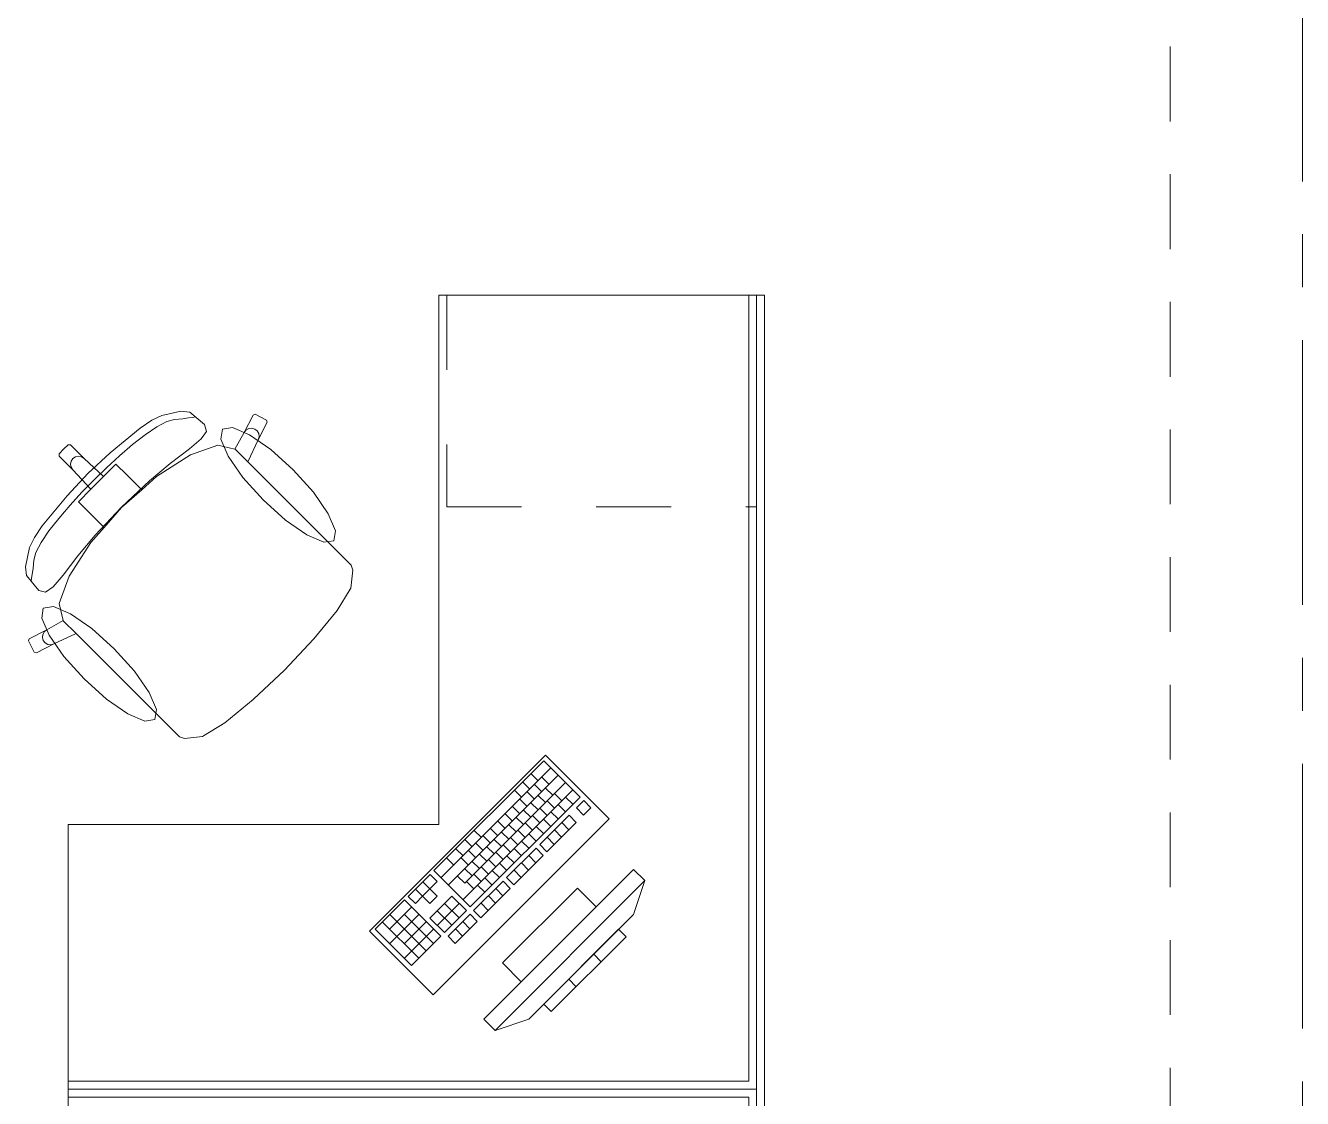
# Model space of a CAD drawing. Header units: inches. Extents: x -38 to 5698, y -33 to 92.
# Drawn here: x 219.909 to 222.32, y 10.918 to 12.944 of the extents above; entities that cross this region are included whole.
import ezdxf

# ---------------------------------------------------------------- set-up
doc = ezdxf.new("R2010")
doc.units = ezdxf.units.IN
doc.header["$MEASUREMENT"] = 0
for name, pattern in [('Hidden Line', [0.195611, 0.141111, -0.0545]), ('Punto & Raya', [0.65, 0.5, -0.075, 0, -0.075]), ('Rayas', [0.282222, 0.141111, -0.141111])]:
    doc.linetypes.add(name, pattern=pattern)
for name, color, linetype in [('02 _ ARQ _ ALB _ Ejes Generales', 7, 'Continuous'), ('08 _ STR _ EXT _ 09 Vigas', 7, 'Continuous'), ('Interior - Mobiliario', 7, 'Continuous')]:
    doc.layers.add(name, color=color, linetype=linetype)

msp = doc.modelspace()

# ---------------------------------------------------------------- linework, layer by layer
at = {"layer": '02 _ ARQ _ ALB _ Ejes Generales', "color": 252, "linetype": 'Punto & Raya', "lineweight": 13}
msp.add_line((222.32, 3.05), (222.32, 44.9), dxfattribs=at)
at = {"layer": '08 _ STR _ EXT _ 09 Vigas', "color": 251, "linetype": 'Hidden Line', "lineweight": 13}
msp.add_line((222.07, 7.7), (222.07, 16.9), dxfattribs=at)
at = {"layer": 'Interior - Mobiliario', "color": 175, "linetype": 'Rayas', "lineweight": 13}
for p, q in [((220.7045, 12.4353), (220.7045, 12.0353)), ((220.7045, 12.0353), (221.2895, 12.0353))]:
    msp.add_line(p, q, dxfattribs=at)
at = {"layer": 'Interior - Mobiliario', "color": 175, "linetype": 'Continuous', "lineweight": 13}
for p, q in [((221.2745, 12.4353), (221.3045, 12.4353)), ((221.2745, 10.9503), (221.2745, 12.4353)), ((221.3045, 12.4353), (221.3045, 10.9503)), ((220.1665, 12.2079), (220.1473, 12.199)), ((220.2026, 12.2157), (220.1665, 12.2079)), ((220.1757, 12.1963), (220.1905, 12.2002)), ((220.1905, 12.2002), (220.2059, 12.2014)), ((220.2194, 12.2138), (220.2026, 12.2157)), ((220.2059, 12.2014), (220.2167, 12.2034)), ((220.2167, 12.2034), (220.2247, 12.2042)), ((220.2473, 12.1906), (220.2194, 12.2138)), ((220.2247, 12.2042), (220.2292, 12.205)), ((220.3386, 12.2086), (220.3217, 12.1755)), ((220.3427, 12.21), (220.3386, 12.2086)), ((220.3641, 12.1992), (220.3427, 12.21)), ((220.3654, 12.1951), (220.3641, 12.1992)), ((220.1256, 12.1841), (220.0689, 12.1372)), ((220.1473, 12.199), (220.1256, 12.1841)), ((220.1351, 12.1715), (220.1569, 12.1863)), ((220.1569, 12.1863), (220.1757, 12.1963)), ((220.2407, 12.1634), (220.2507, 12.1777)), ((220.2507, 12.1777), (220.2473, 12.1906)), ((220.3217, 12.1755), (220.3043, 12.1445)), ((220.3253, 12.1802), (220.3217, 12.1755)), ((220.3304, 12.183), (220.3253, 12.1802)), ((220.3363, 12.1838), (220.3304, 12.183)), ((220.3419, 12.1822), (220.3363, 12.1838)), ((220.3465, 12.1786), (220.3419, 12.1822)), ((220.3493, 12.1735), (220.3465, 12.1786)), ((220.3484, 12.162), (220.3654, 12.1951)), ((219.9894, 12.1525), (219.9809, 12.1439)), ((219.9937, 12.1525), (219.9894, 12.1525)), ((220.0198, 12.1264), (219.9937, 12.1525)), ((220.0865, 12.1317), (220.1113, 12.1529)), ((220.1113, 12.1529), (220.1351, 12.1715)), ((220.2184, 12.1448), (220.2407, 12.1634)), ((220.2724, 12.152), (220.2204, 12.1336)), ((220.3043, 12.1445), (220.2724, 12.152)), ((220.3288, 12.1203), (220.3484, 12.162)), ((220.3484, 12.162), (220.35, 12.1677)), ((220.35, 12.1677), (220.3493, 12.1735)), ((219.9723, 12.1311), (219.9724, 12.1354)), ((219.9984, 12.105), (219.9723, 12.1311)), ((219.9724, 12.1354), (219.9809, 12.1439)), ((220.0034, 12.1296), (219.9985, 12.1263)), ((220.0092, 12.1307), (220.0034, 12.1296)), ((220.0149, 12.1296), (220.0092, 12.1307)), ((220.0198, 12.1264), (220.0149, 12.1296)), ((220.0689, 12.1372), (220.0267, 12.0981)), ((220.0619, 12.1092), (220.0865, 12.1317)), ((220.2204, 12.1336), (220.1566, 12.0923)), ((220.1822, 12.1169), (220.2184, 12.1448)), ((220.3046, 12.1445), (220.3043, 12.1445)), ((220.3046, 12.1445), (220.3288, 12.1203)), ((219.9941, 12.1156), (219.9952, 12.1214)), ((219.9952, 12.1099), (219.9941, 12.1156)), ((219.9952, 12.1214), (219.9985, 12.1263)), ((219.9984, 12.105), (219.9952, 12.1099)), ((220.0324, 12.0685), (219.9984, 12.105)), ((220.0563, 12.0924), (220.0198, 12.1264)), ((220.0384, 12.0864), (220.0619, 12.1092)), ((220.0799, 12.116), (220.0563, 12.0924)), ((220.1011, 12.0949), (220.0799, 12.116)), ((220.1429, 12.0841), (220.1822, 12.1169)), ((220.4766, 11.9724), (220.3288, 12.1203)), ((219.9876, 12.0559), (220.0267, 12.0981)), ((220.0384, 12.0864), (220.0156, 12.0629)), ((220.0324, 12.0685), (220.0444, 12.0805)), ((220.0563, 12.0924), (220.0444, 12.0805)), ((220.0901, 12.0347), (220.1429, 12.0841)), ((220.1285, 12.0675), (220.1011, 12.0949)), ((220.1566, 12.0923), (220.1285, 12.0675)), ((219.9407, 11.9992), (219.9876, 12.0559)), ((220.0156, 12.0629), (219.9931, 12.0383)), ((220.0088, 12.0449), (220.0324, 12.0685)), ((220.1285, 12.0675), (220.0906, 12.0342)), ((219.9931, 12.0383), (219.9719, 12.0135)), ((220.0299, 12.0237), (220.0088, 12.0449)), ((220.0901, 12.0347), (220.0407, 11.9819)), ((220.0573, 11.9963), (220.0906, 12.0342)), ((219.9719, 12.0135), (219.9533, 11.9897)), ((220.0573, 11.9963), (220.0299, 12.0237)), ((219.9258, 11.9775), (219.9407, 11.9992)), ((219.9533, 11.9897), (219.9385, 11.9679)), ((220.0325, 11.9682), (220.0573, 11.9963)), ((219.9091, 11.9222), (219.9169, 11.9583)), ((219.9169, 11.9583), (219.9258, 11.9775)), ((219.9385, 11.9679), (219.9285, 11.9491)), ((219.9912, 11.9044), (220.0325, 11.9682)), ((220.0407, 11.9819), (220.008, 11.9426)), ((220.5022, 11.9469), (220.4766, 11.9724)), ((219.9246, 11.9343), (219.9234, 11.9189)), ((219.9285, 11.9491), (219.9246, 11.9343)), ((220.008, 11.9426), (219.98, 11.9064)), ((220.5241, 11.9249), (220.5022, 11.9469)), ((219.911, 11.9054), (219.9091, 11.9222)), ((219.9234, 11.9189), (219.9214, 11.9082)), ((220.523, 11.8817), (220.527, 11.9156)), ((220.527, 11.9156), (220.5241, 11.9249)), ((219.9342, 11.8775), (219.911, 11.9054)), ((219.9206, 11.9001), (219.9198, 11.8956)), ((219.9214, 11.9082), (219.9206, 11.9001)), ((219.98, 11.9064), (219.9614, 11.8841)), ((219.9728, 11.8524), (219.9912, 11.9044)), ((219.9471, 11.8741), (219.9342, 11.8775)), ((219.9614, 11.8841), (219.9471, 11.8741)), ((220.4972, 11.8396), (220.5221, 11.8796)), ((220.5221, 11.8796), (220.523, 11.8817)), ((219.9803, 11.8205), (219.9728, 11.8524)), ((220.4536, 11.7859), (220.4972, 11.8396)), ((219.9493, 11.8031), (219.9803, 11.8205)), ((219.9803, 11.8202), (219.9803, 11.8205)), ((219.9803, 11.8202), (220.0046, 11.796)), ((219.9162, 11.7862), (219.9493, 11.8031)), ((219.941, 11.7885), (219.9418, 11.7944)), ((219.9418, 11.7944), (219.9446, 11.7995)), ((219.9446, 11.7995), (219.9493, 11.8031)), ((220.0046, 11.796), (219.9628, 11.7764)), ((220.1524, 11.6482), (220.0046, 11.796)), ((219.9148, 11.7821), (219.9162, 11.7862)), ((219.9256, 11.7607), (219.9148, 11.7821)), ((219.9628, 11.7764), (219.9297, 11.7595)), ((219.9426, 11.7829), (219.941, 11.7885)), ((219.9462, 11.7783), (219.9426, 11.7829)), ((219.9513, 11.7755), (219.9462, 11.7783)), ((219.9571, 11.7748), (219.9513, 11.7755)), ((219.9628, 11.7764), (219.9571, 11.7748)), ((220.3981, 11.7267), (220.4529, 11.7851)), ((220.4529, 11.7851), (220.4536, 11.7859)), ((219.9297, 11.7595), (219.9256, 11.7607)), ((220.3981, 11.7267), (220.3397, 11.6719)), ((220.3389, 11.6712), (220.2853, 11.6276)), ((220.3397, 11.6719), (220.3389, 11.6712)), ((220.1779, 11.6226), (220.1524, 11.6482)), ((220.1999, 11.6007), (220.1779, 11.6226)), ((220.2853, 11.6276), (220.2452, 11.6027)), ((220.2092, 11.5978), (220.1999, 11.6007)), ((220.2431, 11.6018), (220.2092, 11.5978)), ((220.2452, 11.6027), (220.2431, 11.6018)), ((220.8875, 11.5558), (220.6798, 11.3481)), ((220.9561, 11.4872), (220.8875, 11.5558)), ((220.9012, 11.5421), (220.6935, 11.3344)), ((220.9149, 11.5284), (220.7072, 11.3206)), ((220.8633, 11.5315), (220.877, 11.5178)), ((220.8839, 11.5248), (220.8976, 11.511)), ((220.9424, 11.5009), (220.7347, 11.2932)), ((220.9287, 11.5146), (220.7383, 11.3242)), ((220.8321, 11.5004), (220.8458, 11.4867)), ((220.8477, 11.516), (220.8614, 11.5023)), ((220.8701, 11.5109), (220.8838, 11.4972)), ((220.8907, 11.5041), (220.9044, 11.4904)), ((220.7484, 11.2795), (220.9561, 11.4872)), ((220.8424, 11.4832), (220.8561, 11.4695)), ((220.8562, 11.4971), (220.8699, 11.4833)), ((220.863, 11.4764), (220.8767, 11.4627)), ((220.8769, 11.4903), (220.8906, 11.4766)), ((220.894, 11.48), (220.9078, 11.4663)), ((220.9079, 11.4939), (220.9216, 11.4802)), ((220.9285, 11.4871), (220.9422, 11.4734)), ((220.9629, 11.4804), (220.9491, 11.4665)), ((220.9767, 11.4666), (220.9629, 11.4804)), ((220.8147, 11.4555), (220.8284, 11.4418)), ((220.8285, 11.4694), (220.8422, 11.4557)), ((220.8492, 11.4626), (220.8629, 11.4489)), ((220.8663, 11.4523), (220.8801, 11.4386)), ((220.9352, 11.4527), (220.8799, 11.3973)), ((220.8802, 11.4662), (220.8939, 11.4525)), ((220.9008, 11.4594), (220.9145, 11.4457)), ((220.9147, 11.4732), (220.9284, 11.4595)), ((220.949, 11.4389), (220.9352, 11.4527)), ((220.9491, 11.4665), (220.9628, 11.4528)), ((220.9628, 11.4528), (220.9767, 11.4666)), ((220.787, 11.4278), (220.8007, 11.4141)), ((220.8008, 11.4417), (220.8146, 11.428)), ((220.8215, 11.4349), (220.8352, 11.4212)), ((220.8353, 11.4487), (220.849, 11.435)), ((220.8525, 11.4385), (220.8662, 11.4248)), ((220.8731, 11.4317), (220.8869, 11.418)), ((220.887, 11.4455), (220.9007, 11.4318)), ((220.8936, 11.3836), (220.949, 11.4389)), ((220.9214, 11.4388), (220.9351, 11.4251)), ((220.7387, 11.4069), (220.7524, 11.3932)), ((220.756, 11.4242), (220.7697, 11.4105)), ((220.7731, 11.414), (220.7869, 11.4003)), ((220.7938, 11.4072), (220.8075, 11.3935)), ((220.8076, 11.421), (220.8213, 11.4073)), ((220.8248, 11.4108), (220.8385, 11.3971)), ((220.8387, 11.4246), (220.8524, 11.4109)), ((220.8454, 11.404), (220.8592, 11.3903)), ((220.8593, 11.4178), (220.873, 11.4041)), ((220.8937, 11.4111), (220.9074, 11.3974)), ((220.9076, 11.425), (220.9213, 11.4113)), ((220.7213, 11.3896), (220.7351, 11.3759)), ((220.7454, 11.3863), (220.7592, 11.3726)), ((220.7593, 11.4001), (220.773, 11.3864)), ((220.7661, 11.3795), (220.7798, 11.3658)), ((220.7799, 11.3933), (220.7936, 11.3796)), ((220.7971, 11.3831), (220.8108, 11.3694)), ((220.811, 11.3969), (220.8247, 11.3832)), ((220.8729, 11.3903), (220.8175, 11.335)), ((220.8316, 11.3901), (220.8453, 11.3764)), ((220.8866, 11.3766), (220.8729, 11.3903)), ((220.8799, 11.3973), (220.8936, 11.3836)), ((220.704, 11.3723), (220.7178, 11.3586)), ((220.7316, 11.3724), (220.7453, 11.3587)), ((220.7522, 11.3656), (220.766, 11.3519)), ((220.7694, 11.3554), (220.7831, 11.3417)), ((220.7833, 11.3692), (220.797, 11.3555)), ((220.8039, 11.3624), (220.8176, 11.3487)), ((220.8177, 11.3763), (220.8315, 11.3626)), ((220.8313, 11.3212), (220.8866, 11.3766)), ((220.8452, 11.3627), (220.859, 11.3489)), ((220.8591, 11.3765), (220.8728, 11.3628)), ((220.6729, 11.3411), (220.6313, 11.2996)), ((220.6866, 11.3274), (220.6729, 11.3411)), ((220.6798, 11.3481), (220.7484, 11.2795)), ((220.7245, 11.3379), (220.7383, 11.3242)), ((220.7384, 11.3518), (220.7521, 11.3381)), ((220.7556, 11.3415), (220.7693, 11.3278)), ((221.0572, 11.3505), (220.7743, 11.0676)), ((220.7762, 11.3348), (220.7899, 11.321)), ((220.7901, 11.3486), (220.8038, 11.3349)), ((220.8175, 11.335), (220.8313, 11.3212)), ((220.8314, 11.3488), (220.8451, 11.3351)), ((221.0784, 11.3293), (221.0572, 11.3505)), ((220.6452, 11.3134), (220.6589, 11.2997)), ((220.6727, 11.3136), (220.6589, 11.2997)), ((220.659, 11.3273), (220.6727, 11.3136)), ((220.6727, 11.3136), (220.6866, 11.3274)), ((220.6865, 11.2999), (220.6727, 11.3136)), ((220.7417, 11.3277), (220.7554, 11.314)), ((220.8106, 11.328), (220.7552, 11.2726)), ((220.7624, 11.3209), (220.7761, 11.3072)), ((220.7689, 11.2589), (220.8243, 11.3143)), ((220.7956, 11.0464), (221.0784, 11.3293)), ((220.7968, 11.3142), (220.8105, 11.3005)), ((220.9511, 11.3151), (220.8097, 11.1737)), ((220.8243, 11.3143), (220.8106, 11.328)), ((220.9865, 11.2798), (220.9511, 11.3151)), ((221.0784, 11.3293), (221.0572, 11.2656)), ((220.6244, 11.2927), (220.569, 11.2373)), ((220.693, 11.2241), (220.6244, 11.2927)), ((220.6313, 11.2996), (220.6451, 11.2859)), ((220.6451, 11.2859), (220.6589, 11.2997)), ((220.6589, 11.2997), (220.6726, 11.286)), ((220.714, 11.3), (220.6725, 11.2585)), ((220.6726, 11.286), (220.6865, 11.2999)), ((220.7277, 11.2863), (220.6862, 11.2447)), ((220.7002, 11.2862), (220.7276, 11.2587)), ((220.7415, 11.2726), (220.714, 11.3)), ((220.7691, 11.2865), (220.7828, 11.2728)), ((220.7829, 11.3003), (220.7966, 11.2866)), ((220.6518, 11.2652), (220.5965, 11.2099)), ((220.6381, 11.279), (220.5966, 11.2374)), ((220.5967, 11.265), (220.6653, 11.1964)), ((220.6243, 11.2651), (220.6791, 11.2103)), ((220.6863, 11.2723), (220.7138, 11.2449)), ((220.6999, 11.231), (220.7415, 11.2726)), ((220.7483, 11.2657), (220.7068, 11.2242)), ((220.762, 11.252), (220.7483, 11.2657)), ((220.7552, 11.2726), (220.7689, 11.2589)), ((220.8451, 11.1383), (220.9865, 11.2798)), ((221.0572, 11.2656), (220.8592, 11.0676)), ((220.569, 11.2373), (220.6376, 11.1687)), ((220.5829, 11.2511), (220.6514, 11.1826)), ((220.6793, 11.2378), (220.6239, 11.1824)), ((220.6656, 11.2515), (220.624, 11.21)), ((220.6725, 11.2585), (220.6999, 11.231)), ((220.7205, 11.2105), (220.762, 11.252)), ((220.7206, 11.238), (220.7343, 11.2243)), ((220.7345, 11.2519), (220.7482, 11.2382)), ((221.0289, 11.2373), (220.8875, 11.0959)), ((221.043, 11.2232), (221.0289, 11.2373)), ((220.6376, 11.1687), (220.693, 11.2241)), ((220.7068, 11.2242), (220.7205, 11.2105)), ((220.9016, 11.0818), (221.043, 11.2232)), ((220.9818, 11.1902), (220.9959, 11.176)), ((220.8097, 11.1737), (220.8451, 11.1383)), ((220.9346, 11.143), (220.9488, 11.1289)), ((220.8875, 11.0959), (220.9016, 11.0818)), ((220.7743, 11.0676), (220.7956, 11.0464)), ((220.7956, 11.0464), (220.8592, 11.0676)), ((219.9895, 10.9203), (219.9895, 10.9503)), ((219.9895, 10.9503), (221.2745, 10.9503)), ((221.3045, 10.9503), (221.3045, 10.9203)), ((221.2745, 10.9203), (219.9895, 10.9203)), ((221.2745, 9.4353), (221.2745, 10.9203)), ((221.3045, 10.9203), (221.3045, 9.4353))]:
    msp.add_line(p, q, dxfattribs=at)
at = {"layer": 'Interior - Mobiliario', "color": 175, "linetype": 'Continuous', "lineweight": 13, "flags": 128}
for points in [[(221.2895, 10.9353), (221.2895, 12.4353), (220.6895, 12.4353), (220.6895, 11.4353), (219.9895, 11.4353), (219.9895, 10.9353)], [(220.4146, 12.1052), (220.3721, 12.1433), (220.3317, 12.1713), (220.2997, 12.1849), (220.2807, 12.1821), (220.2779, 12.1632), (220.2915, 12.1311), (220.3195, 12.0907), (220.3576, 12.0482), (220.4001, 12.0101), (220.4405, 11.9821), (220.4726, 11.9685), (220.4915, 11.9713), (220.4943, 11.9902), (220.4807, 12.0223), (220.4527, 12.0627)], [(220.0196, 11.7102), (219.9815, 11.7527), (219.9535, 11.7931), (219.9399, 11.8251), (219.9427, 11.8441), (219.9617, 11.8469), (219.9937, 11.8333), (220.0341, 11.8053), (220.0766, 11.7672), (220.1147, 11.7247), (220.1427, 11.6843), (220.1563, 11.6522), (220.1535, 11.6333), (220.1346, 11.6305), (220.1025, 11.6441), (220.0621, 11.6721)], [(221.0112, 11.4459), (220.891, 11.5661), (220.5587, 11.2338), (220.6789, 11.1136)], [(221.2895, 10.9353), (221.2895, 9.4353), (220.6895, 9.4353), (220.6895, 10.4353), (219.9895, 10.4353), (219.9895, 10.9353)]]:
    msp.add_lwpolyline(points, close=True, dxfattribs=at)

doc.saveas('drawing.dxf')
